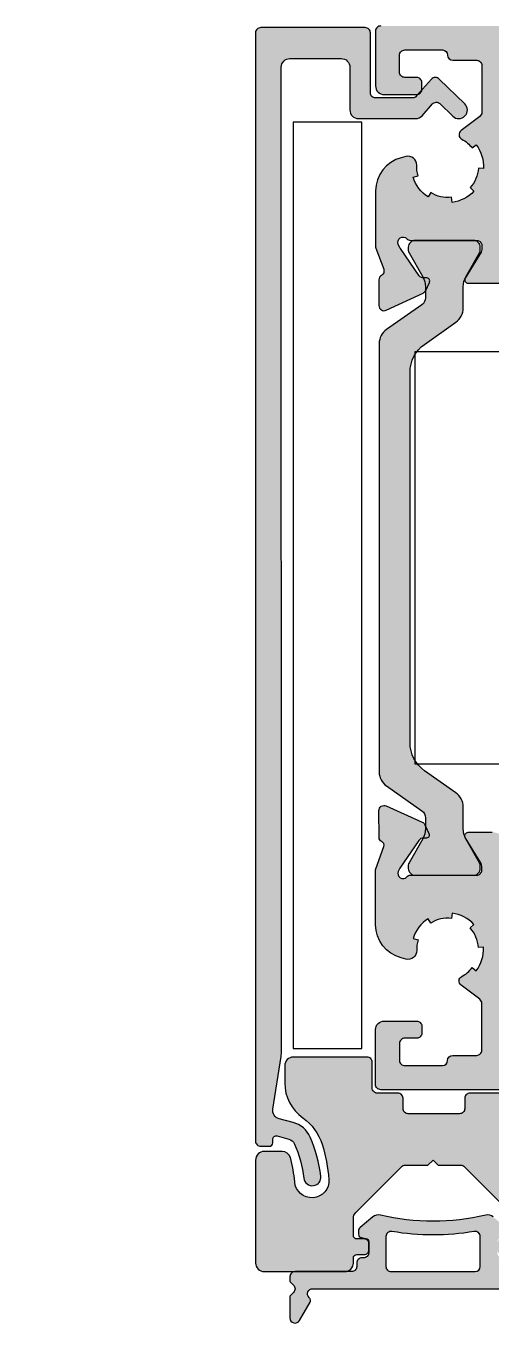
# Model space of a CAD drawing. Header units: millimetres. Extents: x -576 to 4430, y -1196 to 2690.
# Drawn here: x 1947.64 to 1961.17, y -693.94 to -656.14 of the extents above; entities that cross this region are included whole.
import ezdxf

# ---------------------------------------------------------------- set-up
doc = ezdxf.new("R2010")
doc.units = ezdxf.units.MM
doc.header["$LTSCALE"] = 0.25
doc.header["$MEASUREMENT"] = 0
doc.layers.get('0').update_dxf_attribs({"lineweight": 5})
doc.layers.get('Defpoints').update_dxf_attribs({"lineweight": 5})
for name, color, linetype, lineweight in [('01_Aluminium [Thin]', 141, 'Continuous', 18), ('01_Dimension', 251, 'Continuous', 9), ('01_Fill Plastic', 253, 'Continuous', 0), ('01_Fill Polyamide', 10, 'Continuous', 0), ('01_Plastic', 3, 'Continuous', 20), ('01_Polyamide [Thin]', 201, 'Continuous', 18)]:
    doc.layers.add(name, color=color, linetype=linetype, lineweight=lineweight)
doc.layers.add('01_Fill Aluminum', color=7, linetype='Continuous', lineweight=0, true_color=0xdcdcdc)
doc.styles.add('Aluk Text', font='GOTHIC.TTF')
doc.dimstyles.new('ALUK Manual 1-2', dxfattribs={"dimtxt": 2.5, "dimasz": 1, "dimexe": 2, "dimexo": 4, "dimgap": 1.5, "dimtad": 3, "dimdec": 1, "dimlfac": 2, "dimdsep": 46, "dimtxsty": 'Aluk Text', "dimblk": 'DOT', "dimcen": 0, "dimclrd": 256, "dimclre": 256, "dimclrt": 6, "dimaunit": 1, "dimadec": 0, "dimazin": 0, "dimtfac": 0.7, "dimtdec": 1, "dimtmove": 0, "dimatfit": 3, "dimldrblk": 'DOT', "dimfxl": 1, "dimtolj": 2, "dimlwd": -1, "dimlwe": -1, "dimarcsym": 0})

# ---------------------------------------------------------------- blocks, each defined once
blk = doc.blocks.new('_Dot')
at = {"color": 0, "linetype": 'ByBlock', "lineweight": -2}
blk.add_line((-0.5, 0), (-1, 0), dxfattribs=at)
at = {"color": 0, "linetype": 'ByBlock', "const_width": 0.5}
blk.add_lwpolyline([(-0.25, 0, 1), (0.25, 0, 1)], format="xyb", close=True, dxfattribs=at)
blk = doc.blocks.new('*D287')
at = {"layer": '01_Dimension', "transparency": 16777216}
for p, q in [((1954.334, -652.298), (1954.334, -612.918)), ((1955.336, -623.142), (1955.336, -612.918)), ((1953.334, -614.918), (1947.636, -614.918)), ((1955.336, -614.918), (1954.334, -614.918)), ((1956.336, -614.918), (1957.336, -614.918))]:
    blk.add_line(p, q, dxfattribs=at)
at = {"layer": 'Defpoints', "color": 0, "transparency": 16777216}
for p in [(1954.334, -614.918), (1955.336, -627.142), (1954.334, -656.298)]:
    blk.add_point(p, dxfattribs=at)
at = {"layer": '01_Dimension', "transparency": 16777216}
blk.add_blockref('_Dot', (1954.334, -614.918), dxfattribs=at)
at = {"layer": '01_Dimension', "transparency": 16777216, "rotation": 180}
blk.add_blockref('_Dot', (1955.336, -614.918), dxfattribs=at)
at = {"layer": '01_Dimension', "color": 2, "transparency": 16777216, "insert": (1949.985, -612.136), "char_height": 2.5, "attachment_point": 5, "style": 'Aluk Text'}
blk.add_mtext('\\A2;2', dxfattribs=at)

msp = doc.modelspace()

# ---------------------------------------------------------------- hatches: boundary and pattern name
at = {"layer": '01_Fill Aluminum', "ltscale": 0.25}
h = msp.add_hatch(color=256, dxfattribs=at)
h.dxf.hatch_style = 1
h.paths.add_polyline_path([(1954.484, -656.192, 0.414214), (1954.334, -656.342), (1954.334, -688.641, 0.414214), (1954.484, -688.791), (1954.734, -688.791, 0.414214), (1954.834, -688.691), (1954.834, -688.587, -0.493145), (1954.96, -688.49), (1955.303, -688.582, -0.229199), (1955.468, -688.725, -0.069395), (1955.743, -689.723, 1), (1956.239, -689.658, 0.069395), (1955.927, -688.526, 0.229199), (1955.432, -688.099), (1955.019, -687.989, -0.383864), (1954.837, -687.708), (1955.081, -686.171, 0.039314), (1955.087, -686.093), (1955.084, -657.342, -0.414241), (1955.334, -657.092), (1956.834, -657.092, -0.414214), (1957.084, -657.342), (1957.084, -658.592, 0.414214), (1957.334, -658.842), (1959.004, -658.842, 0.214749), (1959.191, -658.758), (1959.494, -658.416, -0.427189), (1959.71, -658.407), (1960.087, -658.772, 1), (1960.435, -658.412), (1959.691, -657.693, 0.451496), (1959.466, -657.693), (1959.031, -658.184, -0.231889), (1958.913, -658.242), (1957.834, -658.242, -0.414214), (1957.684, -658.092), (1957.684, -656.342, 0.414214), (1957.534, -656.192)])
h = msp.add_hatch(color=256, dxfattribs=at)
h.dxf.hatch_style = 1
h.paths.add_polyline_path([(1957.834, -662.562, 0.088182), (1957.843, -662.614), (1958.07, -663.232, -0.361062), (1958.007, -663.413, 0.263725), (1957.934, -663.542), (1957.934, -664.292, 0.548619), (1958.147, -664.428), (1959.223, -663.927, 0.176327), (1959.296, -663.854), (1959.404, -663.621, 0.721513), (1959.28, -663.477, -0.330726), (1959.111, -663.421), (1958.55, -662.62), (1958.498, -662.504, -0.858403), (1958.746, -662.342, 0.213411), (1958.858, -662.392), (1960.784, -662.392, -0.414214), (1960.934, -662.542), (1960.934, -662.653, -0.137872), (1960.912, -662.731), (1960.449, -663.49, 0.585524), (1960.534, -663.642), (1961.484, -663.642, 0.414214), (1961.734, -663.392), (1961.734, -661.225, -0.267949), (1961.809, -661.096), (1962.184, -660.879, 0.421389), (1962.22, -660.74), (1961.756, -659.981, -0.137872), (1961.734, -659.903), (1961.734, -659.792, -0.414214), (1961.884, -659.642), (1963.811, -659.642, 0.213411), (1963.923, -659.592, -0.858331), (1964.171, -659.754), (1964.119, -659.87), (1963.558, -660.671, -0.267949), (1963.422, -660.734), (1963.364, -660.729, 0.57735), (1963.264, -660.871), (1963.373, -661.104, 0.176327), (1963.445, -661.177), (1964.521, -661.678, 0.548619), (1964.735, -661.542), (1964.735, -660.792, 0.263725), (1964.662, -660.663, -0.359508), (1964.598, -660.483), (1964.835, -659.838), (1964.834, -657.193, -0.414332), (1964.984, -657.042), (1966.434, -657.042, -0.414214), (1966.584, -657.192), (1966.584, -658.142, 0.474297), (1966.764, -658.289, 0.183081), (1966.869, -658.272), (1967.259, -658.047, 0.267949), (1967.334, -657.917), (1967.334, -656.292, 0.414214), (1967.184, -656.142), (1957.984, -656.142, 0.414214), (1957.834, -656.292), (1957.834, -657.892, 0.414214), (1958.084, -658.142), (1959.034, -658.142, 0.414214), (1959.184, -657.992), (1959.184, -657.792, 0.414214), (1959.034, -657.642), (1958.684, -657.642, -0.414214), (1958.534, -657.492), (1958.534, -656.993, -0.414214), (1958.684, -656.843), (1959.784, -656.843, -0.413227), (1959.934, -656.993, 0.413227), (1960.084, -657.142), (1960.784, -657.142, -0.414214), (1960.934, -657.292), (1960.934, -658.658, -0.234811), (1960.875, -658.777), (1960.328, -659.191, 0.55076), (1960.349, -659.444, -0.111183), (1960.651, -659.699), (1960.771, -659.608, -0.176327), (1960.983, -660.295), (1960.833, -660.287, -0.176327), (1960.594, -660.855), (1960.704, -660.957, -0.176327), (1960.065, -661.284), (1960.046, -661.136, -0.176327), (1959.446, -660.999), (1959.364, -661.125, -0.176327), (1958.931, -660.552), (1959.074, -660.508, -0.086929), (1959.035, -660.2, 0.506474), (1958.722, -659.946), (1958.58, -659.983, 0.340845), (1957.834, -660.95)])
h.paths.add_polyline_path([(1961.684, -658.742), (1961.684, -657.192, -0.414214), (1961.834, -657.042), (1963.784, -657.042, -0.41415), (1963.934, -657.192), (1963.934, -658.742, -0.414277), (1963.784, -658.892), (1961.834, -658.892, -0.414214)], flags=16)
h = msp.add_hatch(color=256, dxfattribs=at)
h.dxf.hatch_style = 1
h.paths.add_polyline_path([(1957.834, -682.335, 0.340845), (1958.58, -683.302), (1958.722, -683.339, 0.506474), (1959.035, -683.085, -0.086929), (1959.074, -682.777), (1958.931, -682.733, -0.176327), (1959.364, -682.16), (1959.446, -682.286, -0.176327), (1960.046, -682.149), (1960.065, -682.001, -0.176327), (1960.704, -682.328), (1960.594, -682.43, -0.176327), (1960.833, -682.998), (1960.983, -682.99, -0.176327), (1960.771, -683.676), (1960.651, -683.586, -0.111183), (1960.349, -683.841, 0.55076), (1960.328, -684.094), (1960.875, -684.508, -0.234811), (1960.934, -684.627), (1960.934, -685.992, -0.414214), (1960.784, -686.142), (1960.084, -686.142, 0.413227), (1959.934, -686.292, -0.413227), (1959.784, -686.441), (1958.684, -686.441, -0.414214), (1958.534, -686.291), (1958.534, -685.792, -0.414214), (1958.684, -685.642), (1959.034, -685.642, 0.414214), (1959.184, -685.492), (1959.184, -685.292, 0.414214), (1959.034, -685.142), (1958.084, -685.142, 0.414214), (1957.834, -685.392), (1957.834, -686.992, 0.414214), (1957.984, -687.142), (1976.184, -687.142, 0.414214), (1976.334, -686.992), (1976.334, -685.042, 0.414214), (1976.184, -684.892), (1975.434, -684.892, 0.414214), (1975.084, -685.242, 0.414214), (1975.234, -685.392), (1975.584, -685.392, -0.414214), (1975.734, -685.542), (1975.734, -686.142, -0.414214), (1975.384, -686.492), (1972.284, -686.492, -0.414214), (1971.934, -686.142), (1971.934, -685.542, -0.414214), (1972.084, -685.392), (1972.434, -685.392, 0.414214), (1972.584, -685.242, 0.414214), (1972.234, -684.892), (1970.734, -684.892, 0.414214), (1970.584, -685.042), (1970.584, -685.242, 0.414214), (1970.734, -685.392), (1971.184, -685.392, -0.414214), (1971.334, -685.542), (1971.334, -686.242, -0.414214), (1971.184, -686.392), (1968.084, -686.392), (1965.311, -686.265, -0.400839), (1964.834, -685.766), (1964.834, -683.508, 0.086513), (1964.825, -683.457), (1964.591, -682.807, -0.392793), (1964.654, -682.66), (1964.662, -682.656, 0.294413), (1964.731, -682.55), (1964.737, -681.76, 0.548619), (1964.524, -681.623), (1963.471, -682.097, 0.177976), (1963.397, -682.17), (1963.277, -682.424, 0.717549), (1963.4, -682.568, -0.329769), (1963.568, -682.626), (1964.131, -683.44), (1964.171, -683.531, -0.855531), (1963.923, -683.692, 0.213411), (1963.811, -683.642), (1961.884, -683.642, -0.414214), (1961.734, -683.492), (1961.734, -683.382, -0.137872), (1961.756, -683.304), (1962.22, -682.545, 0.421389), (1962.184, -682.406), (1961.809, -682.189, -0.267949), (1961.734, -682.059), (1961.734, -680.142, 0.414214), (1961.234, -679.642), (1960.534, -679.642, 0.585524), (1960.449, -679.795), (1960.912, -680.554, -0.137872), (1960.934, -680.632), (1960.934, -680.742, -0.414214), (1960.784, -680.892), (1958.858, -680.892, 0.213411), (1958.746, -680.942, -0.85546), (1958.497, -680.781), (1958.538, -680.69), (1959.1, -679.876, -0.267949), (1959.236, -679.811), (1959.293, -679.816, 0.57735), (1959.392, -679.674), (1959.271, -679.42, 0.177976), (1959.197, -679.347), (1958.143, -678.872, 0.544467), (1957.932, -679.01), (1957.937, -679.8, 0.303984), (1958.011, -679.908, -0.402738), (1958.077, -680.057), (1957.843, -680.708, 0.086513), (1957.834, -680.759)])
h.paths.add_polyline_path([(1961.834, -684.392), (1963.684, -684.392, -0.414214), (1963.934, -684.642), (1963.934, -685.992, -0.414214), (1963.684, -686.242), (1961.834, -686.242, -0.414244), (1961.684, -686.092), (1961.684, -684.542, -0.414184)], flags=16)
at = {"layer": '01_Fill Plastic', "ltscale": 0.25}
h = msp.add_hatch(color=256, dxfattribs=at)
h.dxf.hatch_style = 1
h.paths.add_polyline_path([(1961.836, -691.393, -0.414214), (1961.736, -691.493), (1961.511, -691.493, 0.414214), (1961.386, -691.618), (1961.386, -691.818, 0.414214), (1961.511, -691.943), (1961.736, -691.943, -0.414214), (1961.836, -692.043), (1961.836, -692.174, 0.436487), (1962.085, -692.443), (1965.286, -692.443, 0.414214), (1965.786, -691.943), (1965.786, -691.734, 0.339454), (1965.6, -691.492), (1963.921, -691.042, -0.339454), (1963.736, -690.801), (1963.736, -690.243, 0.414214), (1963.386, -689.893, 0.414214), (1963.236, -690.043), (1963.236, -690.293, -0.414214), (1963.086, -690.443), (1962.999, -690.443, -0.267949), (1962.566, -690.193), (1962.069, -689.331, -0.131652), (1962.036, -689.206), (1962.036, -689.079, -0.131652), (1962.069, -688.954), (1962.566, -688.093, -0.267949), (1962.999, -687.843), (1963.086, -687.843, -0.414214), (1963.236, -687.993), (1963.236, -688.243, 0.414214), (1963.386, -688.393, 0.414214), (1963.736, -688.043), (1963.736, -687.493, 0.414214), (1963.486, -687.243), (1960.586, -687.243, 0.414214), (1960.436, -687.393), (1960.436, -687.693, -0.414214), (1960.286, -687.843), (1958.786, -687.843, -0.414214), (1958.636, -687.693), (1958.636, -687.393, 0.414214), (1958.486, -687.243), (1957.886, -687.243, -0.414214), (1957.736, -687.093), (1957.736, -686.343, 0.414214), (1957.586, -686.193), (1955.436, -686.193, 0.414214), (1955.186, -686.443), (1955.186, -686.943, 0.243183), (1955.713, -687.962, -0.163247), (1956.275, -688.733, -0.058029), (1956.473, -689.755, -1), (1955.476, -689.83, 0.051425), (1955.349, -689.123, 0.334223), (1955.109, -688.943), (1954.586, -688.943, 0.414214), (1954.336, -689.193), (1954.336, -692.193, 0.414214), (1954.586, -692.443), (1956.936, -692.443, 0.414214), (1957.186, -692.193), (1957.186, -692.043, -0.414214), (1957.286, -691.943), (1957.511, -691.943, 0.414214), (1957.636, -691.818), (1957.636, -691.618, 0.414214), (1957.511, -691.493), (1957.286, -691.493, -0.414214), (1957.186, -691.393), (1957.186, -690.896, -0.198912), (1957.259, -690.719), (1958.592, -689.387, -0.198912), (1958.698, -689.343), (1959.361, -689.343), (1959.511, -689.193), (1959.661, -689.343), (1960.323, -689.343, -0.198912), (1960.43, -689.387), (1961.762, -690.719, -0.198912), (1961.836, -690.896)])
h = msp.add_hatch(color=256, dxfattribs=at)
h.dxf.hatch_style = 1
h.paths.add_polyline_path([(1955.336, -692.731), (1955.442, -692.837, -0.414214), (1955.442, -693.049), (1955.336, -693.155), (1955.336, -693.793, 0.767312), (1955.616, -693.868), (1955.924, -693.334, 0.364154), (1955.903, -693.207, -0.697884), (1956, -692.943), (1961.816, -692.943, 0.065543), (1961.855, -692.938), (1962.225, -692.839, 0.339454), (1962.336, -692.694), (1962.336, -692.593, 0.414214), (1962.186, -692.443), (1961.886, -692.443, -0.414233), (1961.736, -692.293), (1961.736, -692.193, 0.414233), (1961.586, -692.043), (1961.536, -692.043, -0.414207), (1961.386, -691.893), (1961.386, -691.576, -0.363995), (1961.469, -691.477), (1961.604, -691.454, 0.363964), (1961.686, -691.355), (1961.686, -691.273, 0.2217), (1961.633, -691.158), (1961.266, -690.851, 0.236271), (1961.048, -690.799, -0.115394), (1957.974, -690.799, 0.236186), (1957.756, -690.851), (1957.39, -691.158, 0.221712), (1957.336, -691.273), (1957.336, -691.355, 0.363951), (1957.419, -691.454), (1957.554, -691.477, -0.363908), (1957.636, -691.576), (1957.636, -691.893, -0.414233), (1957.486, -692.043), (1957.436, -692.043, 0.414233), (1957.286, -692.193), (1957.286, -692.293, -0.414233), (1957.136, -692.443), (1955.486, -692.443, 0.414233), (1955.336, -692.593)])
h.paths.add_polyline_path([(1960.736, -692.443), (1958.286, -692.443, -0.414258), (1958.136, -692.293), (1958.136, -691.423, -0.464398), (1958.312, -691.275, 0.084503), (1960.711, -691.275, -0.464612), (1960.886, -691.423), (1960.886, -692.293, -0.41417)], flags=16)
at = {"layer": '01_Fill Polyamide', "ltscale": 0.25}
h = msp.add_hatch(color=256, dxfattribs=at)
h.dxf.hatch_style = 1
h.paths.add_polyline_path([(1957.94, -677.882, 0.244698), (1958.153, -678.292), (1959.183, -679.013, -0.244698), (1959.29, -679.218), (1959.29, -679.535, -0.131652), (1959.21, -679.835), (1958.81, -680.527, 0.204277), (1958.796, -680.644, 0.487742), (1958.99, -680.892), (1960.69, -680.892, 0.487742), (1960.884, -680.644, 0.204277), (1960.87, -680.527), (1960.47, -679.835, -0.131652), (1960.39, -679.535), (1960.39, -678.898, 0.244698), (1960.177, -678.488), (1959.266, -677.85, -0.244698), (1958.84, -677.031), (1958.84, -666.239, -0.243523), (1959.263, -665.422), (1960.179, -664.775, 0.243523), (1960.39, -664.367), (1960.39, -663.75, -0.131652), (1960.47, -663.45), (1960.87, -662.758, 0.204277), (1960.884, -662.641, 0.487742), (1960.69, -662.392), (1958.99, -662.392, 0.487742), (1958.796, -662.641, 0.204277), (1958.81, -662.758), (1959.21, -663.45, -0.131652), (1959.29, -663.75), (1959.29, -664.062, -0.244698), (1959.183, -664.267), (1958.153, -664.988, 0.244698), (1957.94, -665.398)])

# ---------------------------------------------------------------- linework, layer by layer
at = {"layer": '01_Aluminium [Thin]'}
msp.add_lwpolyline([(1954.837, -687.708), (1955.081, -686.171, 0.039314), (1955.087, -686.093), (1955.084, -657.342, -0.414214), (1955.334, -657.092), (1956.834, -657.092, -0.414214), (1957.084, -657.342), (1957.084, -658.592, 0.414214), (1957.334, -658.842), (1959.004, -658.842, 0.214749), (1959.191, -658.758), (1959.494, -658.416, -0.427189), (1959.71, -658.407), (1960.087, -658.772, 1), (1960.435, -658.412), (1959.691, -657.693, 0.451496), (1959.466, -657.693), (1959.031, -658.184, -0.231889), (1958.913, -658.242), (1957.834, -658.242, -0.414214), (1957.684, -658.092), (1957.684, -656.342, 0.414214), (1957.534, -656.192), (1954.484, -656.192, 0.414214), (1954.334, -656.342), (1954.334, -688.641, 0.414214), (1954.484, -688.791), (1954.734, -688.791, 0.414214), (1954.834, -688.691), (1954.834, -688.587, -0.493145), (1954.96, -688.49), (1955.303, -688.582, -0.229199), (1955.468, -688.725, -0.069395), (1955.743, -689.723, 1), (1956.239, -689.658, 0.069395), (1955.927, -688.526, 0.229199), (1955.432, -688.099), (1955.019, -687.989, -0.383864)], format="xyb", close=True, dxfattribs=at)
for points in [[(1957.984, -656.142, 0.414214), (1957.834, -656.292), (1957.834, -657.892, 0.414214), (1958.084, -658.142), (1959.034, -658.142, 0.414214), (1959.184, -657.992), (1959.184, -657.792, 0.414214), (1959.034, -657.642), (1958.684, -657.642, -0.414214), (1958.534, -657.492), (1958.534, -656.993, -0.414214), (1958.684, -656.843), (1959.784, -656.843, -0.413227), (1959.934, -656.993, 0.413227), (1960.084, -657.142), (1960.784, -657.142, -0.414214), (1960.934, -657.292), (1960.934, -658.658, -0.234811), (1960.875, -658.777), (1960.328, -659.191, 0.55076), (1960.349, -659.444, -0.111183), (1960.651, -659.699), (1960.771, -659.608, -0.176327), (1960.983, -660.295), (1960.833, -660.287, -0.176327), (1960.594, -660.855), (1960.704, -660.957, -0.176327), (1960.065, -661.284), (1960.046, -661.136, -0.176327), (1959.446, -660.999), (1959.364, -661.125, -0.176327), (1958.931, -660.552), (1959.074, -660.508, -0.086929), (1959.035, -660.2, 0.506474), (1958.722, -659.946), (1958.58, -659.983, 0.340845), (1957.834, -660.95), (1957.834, -662.562, 0.088182), (1957.843, -662.614), (1958.071, -663.233, -0.359508), (1958.007, -663.413, 0.263725), (1957.934, -663.542), (1957.934, -664.292, 0.548619), (1958.147, -664.428), (1959.223, -663.927, 0.176327), (1959.296, -663.854), (1959.404, -663.621, 0.57735), (1959.305, -663.479), (1959.247, -663.484, -0.267949), (1959.111, -663.421), (1958.558, -662.631, -0.046374), (1958.544, -662.607), (1958.498, -662.504, -0.858403), (1958.746, -662.342, 0.213411), (1958.858, -662.392), (1960.784, -662.392, -0.414214), (1960.934, -662.542), (1960.934, -662.653, -0.137872), (1960.912, -662.731), (1960.449, -663.49, 0.585524), (1960.534, -663.642), (1961.484, -663.642, 0.414214)], [(1976.184, -687.142), (1957.984, -687.142, -0.414214), (1957.834, -686.992), (1957.834, -685.392, -0.414214), (1958.084, -685.142), (1959.034, -685.142, -0.414214), (1959.184, -685.292), (1959.184, -685.492, -0.414214), (1959.034, -685.642), (1958.684, -685.642, 0.414214), (1958.534, -685.792), (1958.534, -686.291, 0.414214), (1958.684, -686.441), (1959.784, -686.441, 0.413227), (1959.934, -686.292, -0.413227), (1960.084, -686.142), (1960.784, -686.142, 0.414214), (1960.934, -685.992), (1960.934, -684.627, 0.234811), (1960.875, -684.508), (1960.328, -684.094, -0.55076), (1960.349, -683.841, 0.111183), (1960.651, -683.586), (1960.771, -683.676, 0.176327), (1960.983, -682.99), (1960.833, -682.998, 0.176327), (1960.594, -682.43), (1960.704, -682.328, 0.176327), (1960.065, -682.001), (1960.046, -682.149, 0.176327), (1959.446, -682.286), (1959.364, -682.16, 0.176327), (1958.931, -682.733), (1959.074, -682.777, 0.086929), (1959.035, -683.085, -0.506474), (1958.722, -683.339), (1958.58, -683.302, -0.340845), (1957.834, -682.335), (1957.834, -680.759, -0.086513), (1957.843, -680.708), (1958.077, -680.057, 0.392793), (1958.014, -679.91), (1958.007, -679.906, -0.294413), (1957.937, -679.8), (1957.932, -679.01, -0.548619), (1958.145, -678.873), (1959.197, -679.347, -0.177976), (1959.271, -679.42), (1959.392, -679.674, -0.57735), (1959.293, -679.816), (1959.236, -679.811, 0.267949), (1959.1, -679.876), (1958.538, -680.69), (1958.497, -680.781, 0.85546), (1958.746, -680.942, -0.213411), (1958.858, -680.892), (1960.784, -680.892, 0.414214), (1960.934, -680.742), (1960.934, -680.632, 0.137872), (1960.912, -680.554), (1960.449, -679.795, -0.585524), (1960.534, -679.642), (1961.234, -679.642, -0.414214)]]:
    msp.add_lwpolyline(points, format="xyb", dxfattribs=at)
at = {"layer": '01_Plastic'}
for points in [[(1957.434, -658.943), (1955.434, -658.943), (1955.434, -685.943), (1957.434, -685.943)], [(1963.484, -665.642), (1958.984, -665.642), (1958.984, -677.642), (1963.484, -677.642)]]:
    msp.add_lwpolyline(points, close=True, dxfattribs=at)
for points in [[(1963.486, -687.243), (1960.586, -687.243, 0.414214), (1960.436, -687.393), (1960.436, -687.693, -0.414214), (1960.286, -687.843), (1958.786, -687.843, -0.414214), (1958.636, -687.693), (1958.636, -687.393, 0.414214), (1958.486, -687.243), (1957.886, -687.243, -0.414214), (1957.736, -687.093), (1957.736, -686.343, 0.414214), (1957.586, -686.193), (1955.436, -686.193, 0.414214), (1955.186, -686.443), (1955.186, -686.943, 0.243183), (1955.713, -687.962, -0.163247), (1956.275, -688.733, -0.058029), (1956.473, -689.755, -1), (1955.476, -689.83, 0.051425), (1955.349, -689.123, 0.334223), (1955.109, -688.943), (1954.586, -688.943, 0.414214), (1954.336, -689.193), (1954.336, -692.193, 0.414214), (1954.586, -692.443), (1956.936, -692.443, 0.414214), (1957.186, -692.193), (1957.186, -692.043, -0.414214), (1957.286, -691.943), (1957.511, -691.943, 0.414214), (1957.636, -691.818), (1957.636, -691.618, 0.414214), (1957.511, -691.493), (1957.286, -691.493, -0.414214), (1957.186, -691.393), (1957.186, -690.896, -0.198912), (1957.259, -690.719), (1958.592, -689.387, -0.198912), (1958.698, -689.343), (1959.361, -689.343), (1959.511, -689.193), (1959.661, -689.343), (1960.323, -689.343, -0.198912), (1960.43, -689.387), (1961.762, -690.719, -0.198912)], [(1961.266, -690.851, 0.236271), (1961.048, -690.799, -0.115394), (1957.974, -690.799, 0.236186), (1957.756, -690.851), (1957.39, -691.158, 0.221712), (1957.336, -691.273), (1957.336, -691.355, 0.363951), (1957.419, -691.454), (1957.554, -691.477, -0.363995), (1957.636, -691.576)], [(1957.636, -691.576), (1957.636, -691.893, -0.414233), (1957.486, -692.043), (1957.436, -692.043, 0.414233), (1957.286, -692.193), (1957.286, -692.293, -0.414233), (1957.136, -692.443), (1955.486, -692.443, 0.414224), (1955.336, -692.593), (1955.336, -692.731), (1955.442, -692.837, -0.414214), (1955.442, -693.049), (1955.336, -693.155), (1955.336, -693.793, 0.767312), (1955.616, -693.868), (1955.924, -693.334, 0.339454), (1955.909, -693.214), (1955.894, -693.199, -0.668179), (1956, -692.943), (1961.816, -692.943, 0.065543)]]:
    msp.add_lwpolyline(points, format="xyb", dxfattribs=at)
msp.add_lwpolyline([(1958.312, -691.275, 0.464398), (1958.136, -691.423), (1958.136, -692.293, 0.414258), (1958.286, -692.443), (1960.736, -692.443, 0.41417), (1960.886, -692.293), (1960.886, -691.423, 0.464612), (1960.711, -691.275, -0.084503)], format="xyb", close=True, dxfattribs=at)
at = {"layer": '01_Polyamide [Thin]', "extrusion": (0, 0, -1)}
msp.add_lwpolyline([(-1958.79, -662.592), (-1958.79, -662.683, -0.131652), (-1958.81, -662.758), (-1959.21, -663.45, 0.131652), (-1959.29, -663.75), (-1959.29, -664.062, 0.244698), (-1959.183, -664.267), (-1958.153, -664.988, -0.244698), (-1957.94, -665.398), (-1957.94, -677.882, -0.244698), (-1958.153, -678.292), (-1959.183, -679.013, 0.244698), (-1959.29, -679.218), (-1959.29, -679.535, 0.131652), (-1959.21, -679.835), (-1958.81, -680.527, -0.131652), (-1958.79, -680.602), (-1958.79, -680.692, -0.414214), (-1958.99, -680.892), (-1960.69, -680.892, -0.414214), (-1960.89, -680.692), (-1960.89, -680.602, -0.131652), (-1960.87, -680.527), (-1960.47, -679.835, 0.131652), (-1960.39, -679.535), (-1960.39, -678.898, -0.244698), (-1960.177, -678.488), (-1959.266, -677.85, 0.244698), (-1958.84, -677.031), (-1958.84, -666.239, 0.243523), (-1959.263, -665.422), (-1960.179, -664.775, -0.243523), (-1960.39, -664.367), (-1960.39, -663.75, 0.131652), (-1960.47, -663.45), (-1960.87, -662.758, -0.131652), (-1960.89, -662.683), (-1960.89, -662.592, -0.414214), (-1960.69, -662.392), (-1958.99, -662.392, -0.414214)], format="xyb", close=True, dxfattribs=at)

# ---------------------------------------------------------------- dimensions: what is measured, and where the dimension line sits
at = {"layer": '01_Dimension'}
dim = msp.add_linear_dim(base=(1954.334, -614.918), p1=(1955.336, -627.142), p2=(1954.334, -656.298), dimstyle='ALUK Manual 1-2', override={"dimclrt": 2}, dxfattribs=at)
dim.commit()
dim.dimension.update_dxf_attribs({"geometry": '*D287', "text_midpoint": (1949.985, -612.136)})

doc.saveas('drawing.dxf')
